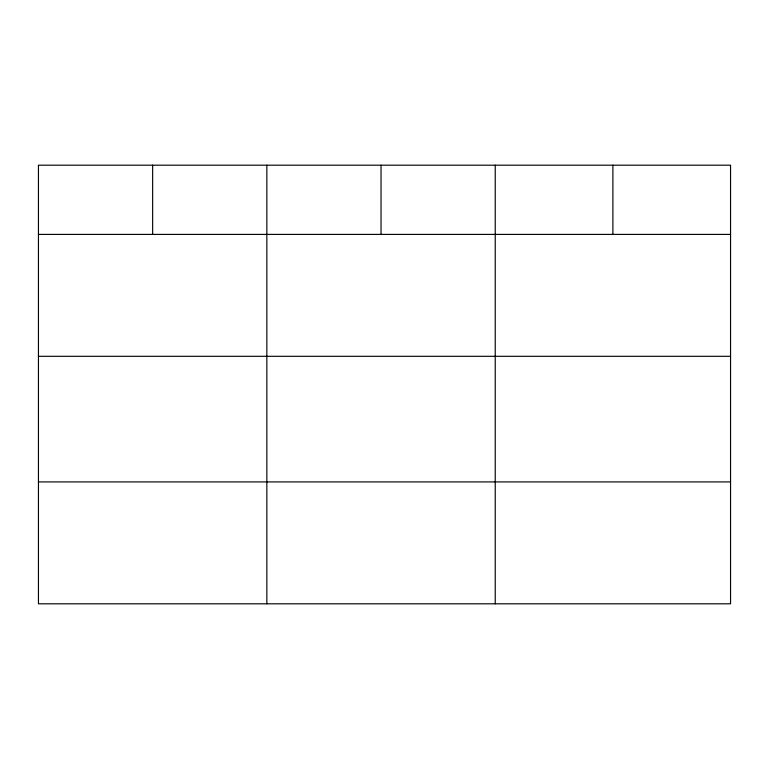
<?xml version="1.0" encoding="UTF-8"?>
<svg xmlns="http://www.w3.org/2000/svg" width="769" height="769" viewBox="0 0 769 769"><rect width="100%" height="100%" fill="white"/><g stroke="black" fill="none" stroke-linecap="round" stroke-linejoin="round"><path stroke-width="1.15" d="M730.55 356.307L730.55 165.191L38.45 165.191L38.45 603.809L730.55 603.809L730.55 356.307L38.45 356.307M38.45 234.401L730.55 234.401M38.45 481.913L730.55 481.913M612.893 165.191L612.893 234.401M495.236 165.191L495.236 603.809M381.039 165.191L381.039 234.401M266.843 165.191L266.843 603.809M152.647 165.191L152.647 234.401"/></g></svg>
